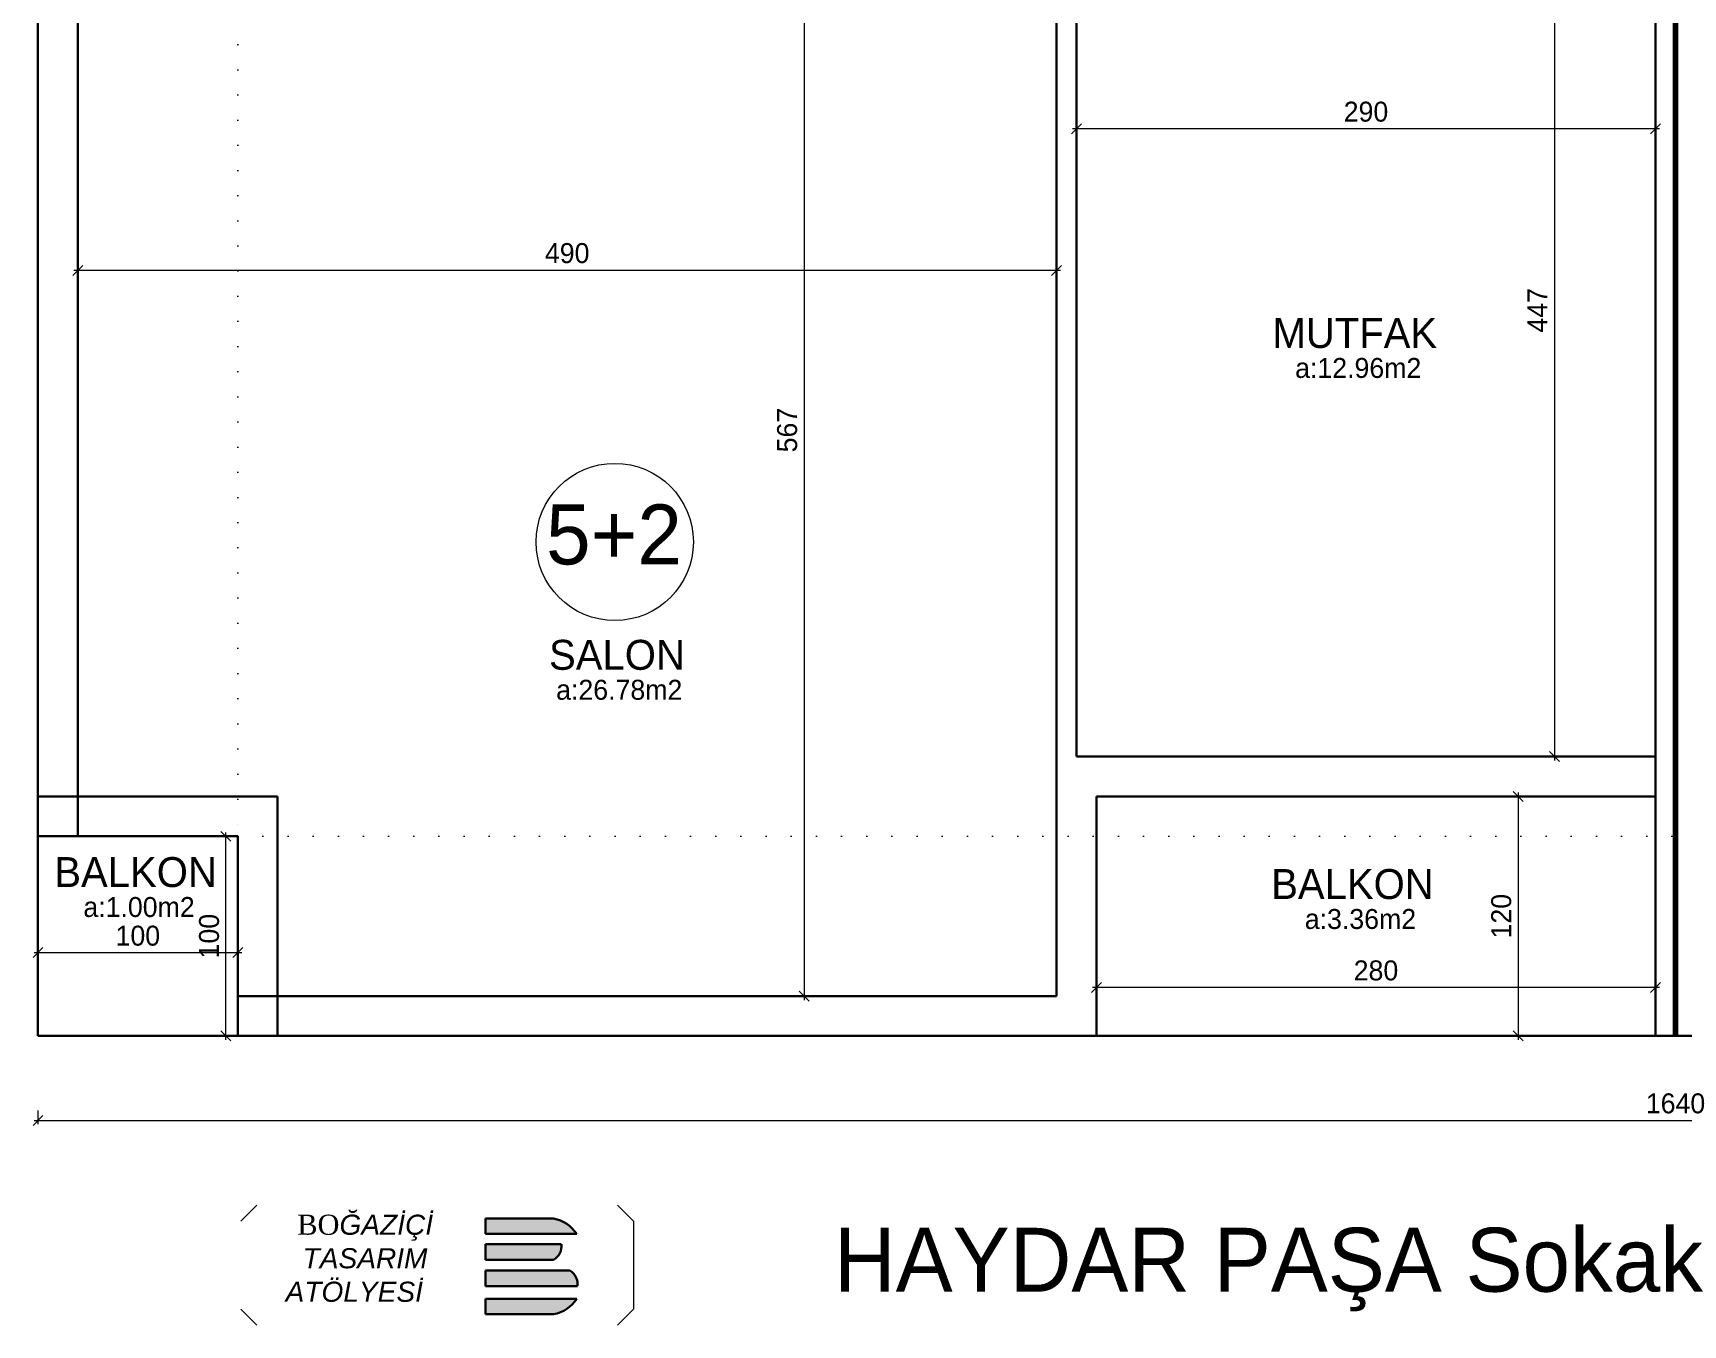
# Model space of a CAD drawing. Header units: centimetres. Extents: x 562865 to 1310255, y -148070 to 32737.
# Drawn here: x 591816 to 592642, y 725 to 1373 of the extents above; entities that cross this region are included whole.
import ezdxf
from ezdxf.enums import TextEntityAlignment as Align

# ---------------------------------------------------------------- set-up
doc = ezdxf.new("R2010")
doc.units = ezdxf.units.CM
doc.header["$LTSCALE"] = 2.5
doc.linetypes.add('DOT', pattern=[0.25, 0, -0.25])
doc.layers.get('0').update_dxf_attribs({"color": 86})
for name, color, linetype, lineweight in [('_grns-03_Arka', 33, 'Continuous', 0), ('ADAKENARI', 18, 'Continuous', 5), ('DUVAR', 4, 'Continuous', 30), ('iç ölçü', 106, 'Continuous', 18), ('kolon', 1, 'Continuous', 53), ('Z_YOL_ADI', 7, 'Continuous', 0)]:
    doc.layers.add(name, color=color, linetype=linetype, lineweight=lineweight)
doc.layers.add('alan', color=7, linetype='Continuous')
doc.layers.add('mahal', color=7, linetype='Continuous')
doc.styles.add('autodim', font='times.ttf')
doc.styles.add('PINAR', font='comic.ttf')
doc.dimstyles.new('TEMİZ ÖLÇÜ', dxfattribs={"dimtxt": 10, "dimasz": 5, "dimexe": 1.8, "dimexo": 0.625, "dimgap": 3, "dimtad": 1, "dimdec": 0, "dimrnd": 0.5, "dimzin": 1, "dimdsep": 46, "dimtxsty": 'PINAR', "dimblk": 'OBLIQUE', "dimcen": 0.9, "dimdle": 2, "dimclrd": 256, "dimclre": 256, "dimclrt": 7, "dimadec": 0, "dimazin": 0, "dimtfac": 1, "dimtdec": 0, "dimtofl": 0, "dimtmove": 2, "dimatfit": 2, "dimfxl": 10, "dimfxlon": 1, "dimlwd": -1, "dimlwe": -1, "dimarcsym": 0})

# ---------------------------------------------------------------- blocks, each defined once
blk = doc.blocks.new('_Oblique')
at = {"color": 0, "linetype": 'ByBlock', "lineweight": -2}
blk.add_line((-0.5, -0.5), (0.5, 0.5), dxfattribs=at)
blk = doc.blocks.new('*D457')
at = {"layer": 'Defpoints', "color": 0}
for p in [(592338.58, 1342.34), (592628.58, 1342.34), (592338.58, 1324.61)]:
    blk.add_point(p, dxfattribs=at)
at = {"layer": 'iç ölçü'}
for p, q in [((592630.58, 1324.61), (592336.58, 1324.61)), ((592338.58, 1329.61), (592338.58, 1322.81)), ((592628.58, 1329.61), (592628.58, 1322.81))]:
    blk.add_line(p, q, dxfattribs=at)
at = {"layer": 'iç ölçü', "linetype": 'ByBlock', "xscale": 5, "yscale": 5, "zscale": 5, "rotation": 180}
blk.add_blockref('_Oblique', (592338.58, 1324.61), dxfattribs=at)
at = {"layer": 'iç ölçü', "linetype": 'ByBlock', "xscale": 5, "yscale": 5, "zscale": 5}
blk.add_blockref('_Oblique', (592628.58, 1324.61), dxfattribs=at)
at = {"layer": 'iç ölçü', "color": 7, "insert": (592483.58, 1333.19), "char_height": 10, "attachment_point": 5, "style": 'PINAR'}
blk.add_mtext('290', dxfattribs=at)
blk = doc.blocks.new('*D458')
at = {"layer": 'Defpoints', "color": 0}
for p in [(592496.53, 1457.25), (592496.53, 1010.25), (592577.95, 1010.25)]:
    blk.add_point(p, dxfattribs=at)
at = {"layer": 'iç ölçü'}
for p, q in [((592572.95, 1457.25), (592579.75, 1457.25)), ((592577.95, 1459.25), (592577.95, 1008.25)), ((592572.95, 1010.25), (592579.75, 1010.25))]:
    blk.add_line(p, q, dxfattribs=at)
at = {"layer": 'iç ölçü', "linetype": 'ByBlock', "xscale": 5, "yscale": 5, "zscale": 5}
for p, rotation in [((592577.95, 1457.25), 90), ((592577.95, 1010.25), 270)]:
    blk.add_blockref('_Oblique', p, dxfattribs=dict(at, rotation=rotation))
at = {"layer": 'iç ölçü', "color": 7, "insert": (592569.44, 1233.75), "char_height": 10, "attachment_point": 5, "rotation": 90, "style": 'PINAR'}
blk.add_mtext('447', dxfattribs=at)
blk = doc.blocks.new('*D459')
at = {"layer": 'Defpoints', "color": 0}
for p in [(592555.38, 990.25), (592555.38, 870.25), (592559.77, 870.25)]:
    blk.add_point(p, dxfattribs=at)
at = {"layer": 'iç ölçü'}
for p, q in [((592559.77, 992.25), (592559.77, 868.25)), ((592556, 990.25), (592561.57, 990.25)), ((592556, 870.25), (592561.57, 870.25))]:
    blk.add_line(p, q, dxfattribs=at)
at = {"layer": 'iç ölçü', "linetype": 'ByBlock', "xscale": 5, "yscale": 5, "zscale": 5}
for p, rotation in [((592559.77, 990.25), 90), ((592559.77, 870.25), 270)]:
    blk.add_blockref('_Oblique', p, dxfattribs=dict(at, rotation=rotation))
at = {"layer": 'iç ölçü', "color": 7, "insert": (592551.36, 930.25), "char_height": 10, "attachment_point": 5, "rotation": 90, "style": 'PINAR'}
blk.add_mtext('120', dxfattribs=at)
blk = doc.blocks.new('*D460')
at = {"layer": 'Defpoints', "color": 0}
for p in [(592348.58, 933.82), (592628.58, 933.82), (592348.58, 894.57)]:
    blk.add_point(p, dxfattribs=at)
at = {"layer": 'iç ölçü'}
for p, q in [((592630.58, 894.57), (592346.58, 894.57)), ((592348.58, 899.57), (592348.58, 892.77)), ((592628.58, 899.57), (592628.58, 892.77))]:
    blk.add_line(p, q, dxfattribs=at)
at = {"layer": 'iç ölçü', "linetype": 'ByBlock', "xscale": 5, "yscale": 5, "zscale": 5, "rotation": 180}
blk.add_blockref('_Oblique', (592348.58, 894.57), dxfattribs=at)
at = {"layer": 'iç ölçü', "linetype": 'ByBlock', "xscale": 5, "yscale": 5, "zscale": 5}
blk.add_blockref('_Oblique', (592628.58, 894.57), dxfattribs=at)
at = {"layer": 'iç ölçü', "color": 7, "insert": (592488.58, 903.01), "char_height": 10, "attachment_point": 5, "style": 'PINAR'}
blk.add_mtext('280', dxfattribs=at)
blk = doc.blocks.new('*D461')
at = {"layer": 'Defpoints', "color": 0}
for p in [(592155.99, 1457.25), (592155.99, 890.25), (592202.27, 890.25)]:
    blk.add_point(p, dxfattribs=at)
at = {"layer": 'iç ölçü'}
for p, q in [((592197.27, 1457.25), (592204.07, 1457.25)), ((592202.27, 1459.25), (592202.27, 888.25)), ((592197.27, 890.25), (592204.07, 890.25))]:
    blk.add_line(p, q, dxfattribs=at)
at = {"layer": 'iç ölçü', "linetype": 'ByBlock', "xscale": 5, "yscale": 5, "zscale": 5}
for p, rotation in [((592202.27, 1457.25), 90), ((592202.27, 890.25), 270)]:
    blk.add_blockref('_Oblique', p, dxfattribs=dict(at, rotation=rotation))
at = {"layer": 'iç ölçü', "color": 7, "insert": (592193.76, 1173.75), "char_height": 10, "attachment_point": 5, "rotation": 90, "style": 'PINAR'}
blk.add_mtext('567', dxfattribs=at)
blk = doc.blocks.new('*D462')
at = {"layer": 'Defpoints', "color": 0}
for p in [(591838.58, 1282.38), (592328.58, 1282.38), (591838.58, 1253.75)]:
    blk.add_point(p, dxfattribs=at)
at = {"layer": 'iç ölçü'}
for p, q in [((591838.58, 1258.75), (591838.58, 1251.95)), ((592328.58, 1258.75), (592328.58, 1251.95)), ((592330.58, 1253.75), (591836.58, 1253.75))]:
    blk.add_line(p, q, dxfattribs=at)
at = {"layer": 'iç ölçü', "linetype": 'ByBlock', "xscale": 5, "yscale": 5, "zscale": 5, "rotation": 180}
blk.add_blockref('_Oblique', (591838.58, 1253.75), dxfattribs=at)
at = {"layer": 'iç ölçü', "linetype": 'ByBlock', "xscale": 5, "yscale": 5, "zscale": 5}
blk.add_blockref('_Oblique', (592328.58, 1253.75), dxfattribs=at)
at = {"layer": 'iç ölçü', "color": 7, "insert": (592083.58, 1262.35), "char_height": 10, "attachment_point": 5, "style": 'PINAR'}
blk.add_mtext('490', dxfattribs=at)
blk = doc.blocks.new('A$C1BDB261E')
at = {"layer": 'DUVAR'}
h = blk.add_hatch(color=41, dxfattribs=at)
h.dxf.hatch_style = 1
h.paths.add_polyline_path([(195.7, 57.1), (210.2, 57.1, 0.202686), (195.7, 66.8), (153.1, 66.8), (153.1, 57.1)])
h.paths.add_polyline_path([(153.1, 50.6), (153.1, 40.9), (195.7, 40.9, 0.299894), (200.5, 50.6), (195.7, 50.6)])
h.paths.add_polyline_path([(210.7, 24.4, 0.299894), (205.8, 34.1), (201, 34.1), (153.1, 34.1), (153.1, 24.4)])
h.paths.add_polyline_path([(195.7, 6.7, 0.202686), (210.2, 16.4), (195.7, 16.4), (153.1, 16.4), (153.1, 6.7)])
at = {"layer": '_grns-03_Arka'}
for p, q in [((0, 65), (10, 75)), ((245.7, 65), (235.7, 75)), ((245.7, 65), (245.7, 10)), ((10, 0), (0, 10)), ((235.7, 0), (245.7, 10))]:
    blk.add_line(p, q, dxfattribs=at)
at = {"layer": 'DUVAR', "color": 41}
for p, q in [((153.1, 66.8), (153.1, 57.1)), ((153.1, 66.8), (195.7, 66.8)), ((153.1, 57.1), (195.7, 57.1)), ((195.7, 57.1), (210.2, 57.1)), ((153.1, 40.9), (153.1, 50.6)), ((153.1, 50.6), (195.7, 50.6)), ((195.7, 50.6), (200.5, 50.6)), ((153.1, 40.9), (195.7, 40.9)), ((153.1, 24.4), (153.1, 34.1)), ((153.1, 34.1), (201, 34.1)), ((201, 34.1), (205.8, 34.1)), ((153.1, 24.4), (210.7, 24.4)), ((153.1, 6.7), (153.1, 16.4)), ((153.1, 16.4), (195.7, 16.4)), ((195.7, 16.4), (210.2, 16.4)), ((153.1, 6.7), (195.7, 6.7))]:
    blk.add_line(p, q, dxfattribs=at)
for centre, radius, start, end in [((191.5, 44.7), 22.4, 33.3943, 79.2256), ((190.8, 49.4), 9.84, 300.0476, 6.8223), ((200.9, 25.6), 9.84, 353.1777, 59.9524), ((191.5, 28.7), 22.4, 280.7744, 326.6057)]:
    blk.add_arc(centre, radius, start, end, dxfattribs=at)
at = {"insert": (22.8, 69.1), "char_height": 12.589, "width": 119.549, "attachment_point": 1, "style": 'autodim'}
blk.add_mtext('\\pi12.452;BO{\\fArial|b0|i1|c162|p34;ĞAZİÇİ \\P\\pi15.789;TASARIM \\P\\pi5.1217;ATÖLYESİ}', dxfattribs=at)
blk = doc.blocks.new('*D455')
at = {"layer": 'Defpoints', "color": 0}
for p in [(591818.58, 914.06), (591918.58, 914.06), (591918.58, 912.01)]:
    blk.add_point(p, dxfattribs=at)
at = {"layer": 'iç ölçü'}
for p, q in [((591816.58, 912.01), (591920.58, 912.01)), ((591818.58, 913.44), (591818.58, 910.21)), ((591918.58, 913.44), (591918.58, 910.21))]:
    blk.add_line(p, q, dxfattribs=at)
at = {"layer": 'iç ölçü', "linetype": 'ByBlock', "xscale": 5, "yscale": 5, "zscale": 5, "rotation": 180}
blk.add_blockref('_Oblique', (591818.58, 912.01), dxfattribs=at)
at = {"layer": 'iç ölçü', "linetype": 'ByBlock', "xscale": 5, "yscale": 5, "zscale": 5}
blk.add_blockref('_Oblique', (591918.58, 912.01), dxfattribs=at)
at = {"layer": 'iç ölçü', "color": 7, "insert": (591868.58, 920.42), "char_height": 10, "attachment_point": 5, "style": 'PINAR'}
blk.add_mtext('100', dxfattribs=at)
blk = doc.blocks.new('*D456')
at = {"layer": 'Defpoints', "color": 0}
for p in [(591899.64, 970.25), (591912.69, 970.25), (591899.64, 870.25)]:
    blk.add_point(p, dxfattribs=at)
at = {"layer": 'iç ölçü'}
for p, q in [((591907.69, 970.25), (591914.49, 970.25)), ((591912.69, 868.25), (591912.69, 972.25)), ((591907.69, 870.25), (591914.49, 870.25))]:
    blk.add_line(p, q, dxfattribs=at)
at = {"layer": 'iç ölçü', "linetype": 'ByBlock', "xscale": 5, "yscale": 5, "zscale": 5}
for p, rotation in [((591912.69, 970.25), 90), ((591912.69, 870.25), 270)]:
    blk.add_blockref('_Oblique', p, dxfattribs=dict(at, rotation=rotation))
at = {"layer": 'iç ölçü', "color": 7, "insert": (591904.284046, 920.25), "char_height": 10, "attachment_point": 5, "rotation": 90, "style": 'PINAR'}
blk.add_mtext('100', dxfattribs=at)
blk = doc.blocks.new('*D600')
at = {"layer": 'Defpoints', "color": 0}
for p in [(591818.58, 870.25), (593458.58, 870.25), (593458.58, 827.9)]:
    blk.add_point(p, dxfattribs=at)
at = {"layer": 'iç ölçü'}
for p, q in [((591816.58, 827.9), (593460.58, 827.9)), ((591818.58, 832.9), (591818.58, 826.1)), ((593458.58, 832.9), (593458.58, 826.1))]:
    blk.add_line(p, q, dxfattribs=at)
at = {"layer": 'iç ölçü', "linetype": 'ByBlock', "xscale": 5, "yscale": 5, "zscale": 5, "rotation": 180}
blk.add_blockref('_Oblique', (591818.58, 827.9), dxfattribs=at)
at = {"layer": 'iç ölçü', "linetype": 'ByBlock', "xscale": 5, "yscale": 5, "zscale": 5}
blk.add_blockref('_Oblique', (593458.58, 827.9), dxfattribs=at)
at = {"layer": 'iç ölçü', "color": 7, "insert": (592638.58, 836.42), "char_height": 10, "attachment_point": 5, "style": 'PINAR'}
blk.add_mtext('1640', dxfattribs=at)

msp = doc.modelspace()

# ---------------------------------------------------------------- linework, layer by layer
at = {"layer": 'ADAKENARI', "color": 2, "linetype": 'DOT', "ltscale": 20}
msp.add_lwpolyline([(593358.58, 3244.25), (591918.58, 3244.25), (591918.58, 970.25), (593358.58, 970.25)], close=True, dxfattribs=at)
at = {"layer": 'DUVAR'}
for p, q in [((591818.58, 870.25), (591818.58, 3344.25)), ((591838.58, 970.25), (591838.58, 3244.25)), ((592628.58, 1837.25), (592628.58, 870.25)), ((592328.58, 1467.25), (592328.58, 890.25)), ((592338.58, 1457.25), (592338.58, 1010.25)), ((592338.58, 1010.25), (592628.58, 1010.25)), ((591938.58, 990.25), (591818.58, 990.25)), ((591938.58, 990.25), (591938.58, 870.25)), ((592348.58, 990.25), (592348.58, 870.25)), ((592348.58, 990.25), (592628.58, 990.25)), ((591918.58, 970.25), (591818.58, 970.25)), ((591918.58, 970.25), (591918.58, 870.25)), ((592328.58, 890.25), (591918.58, 890.25)), ((592638.58, 870.25), (591818.58, 870.25)), ((592638.58, 870.25), (593458.58, 870.25))]:
    msp.add_line(p, q, dxfattribs=at)
at = {"layer": 'iç ölçü'}
msp.add_circle((592107.39, 1117.7), 39.38, dxfattribs=at)
at = {"layer": 'kolon', "color": 6, "lineweight": 140}
msp.add_line((592638.58, 1847.25), (592638.58, 870.25), dxfattribs=at)

# ---------------------------------------------------------------- block references
at = {"layer": 'iç ölçü', "xscale": 0.8000000000029104, "yscale": 0.8000000000001819, "zscale": 0.8}
msp.add_blockref('A$C1BDB261E', (591920.21, 725.45), dxfattribs=at)

# ---------------------------------------------------------------- texts
at = {"layer": 'alan', "style": 'PINAR'}
for s, p in [('a:12.96m2', (592479.69, 1199.88)), ('a:26.78m2', (592109.64, 1038.67)), ('a:1.00m2', (591869.17, 929.84)), ('a:3.36m2 ', (592482.67, 923.85))]:
    msp.add_text(s, height=10, dxfattribs=at).set_placement(p, align=Align.CENTER)
at = {"layer": 'mahal', "style": 'PINAR'}
for s, height, p in [('MUTFAK', 15, (592477.98, 1214.88)), ('5+2', 30, (592107.01, 1106.48)), ('SALON', 15, (592108.5, 1053.67)), ('BALKON', 15, (591867.44, 944.84)), ('BALKON', 15, (592476.8, 938.85))]:
    msp.add_text(s, height=height, dxfattribs=at).set_placement(p, align=Align.CENTER)
at = {"layer": 'Z_YOL_ADI', "style": 'PINAR'}
msp.add_text('HAYDAR PAŞA Sokak', height=32, dxfattribs=at).set_placement((592217.16, 742.15))

# ---------------------------------------------------------------- dimensions: what is measured, and where the dimension line sits
at = {"layer": 'iç ölçü'}
for base, p1, p2, angle, picture, middle in [((592202.27, 890.25), (592155.99, 1457.25), (592155.99, 890.25), 90, '*D461', (592193.76, 1173.75)), ((592577.95, 1010.25), (592496.53, 1457.25), (592496.53, 1010.25), 90, '*D458', (592569.44, 1233.75)), ((592338.58, 1324.61), (592628.58, 1342.34), (592338.58, 1342.34), 180, '*D457', (592483.58, 1333.19)), ((591838.58, 1253.75), (592328.58, 1282.38), (591838.58, 1282.38), 180, '*D462', (592083.58, 1262.35)), ((592559.77, 870.25), (592555.38, 990.25), (592555.38, 870.25), 90, '*D459', (592551.36, 930.25)), ((591912.69, 970.25), (591899.64, 870.25), (591899.64, 970.25), 90, '*D456', (591904.28, 920.25)), ((592348.58, 894.57), (592628.58, 933.82), (592348.58, 933.82), 180, '*D460', (592488.58, 903.01))]:
    dim = msp.add_linear_dim(base=base, p1=p1, p2=p2, angle=angle, dimstyle='TEMİZ ÖLÇÜ', override={"dimfxl": 5, "dimarcsym": 1}, dxfattribs=at)
    dim.commit()
    dim.dimension.update_dxf_attribs({"geometry": picture, "text_midpoint": middle})
for base, p1, p2, picture, middle in [((591918.58, 912.01), (591818.58, 914.06), (591918.58, 914.06), '*D455', (591868.58, 920.42)), ((593458.58, 827.9), (591818.58, 870.25), (593458.58, 870.25), '*D600', (592638.58, 836.42))]:
    dim = msp.add_linear_dim(base=base, p1=p1, p2=p2, dimstyle='TEMİZ ÖLÇÜ', override={"dimfxl": 5, "dimarcsym": 1}, dxfattribs=at)
    dim.commit()
    dim.dimension.update_dxf_attribs({"geometry": picture, "text_midpoint": middle})

doc.saveas('drawing.dxf')
